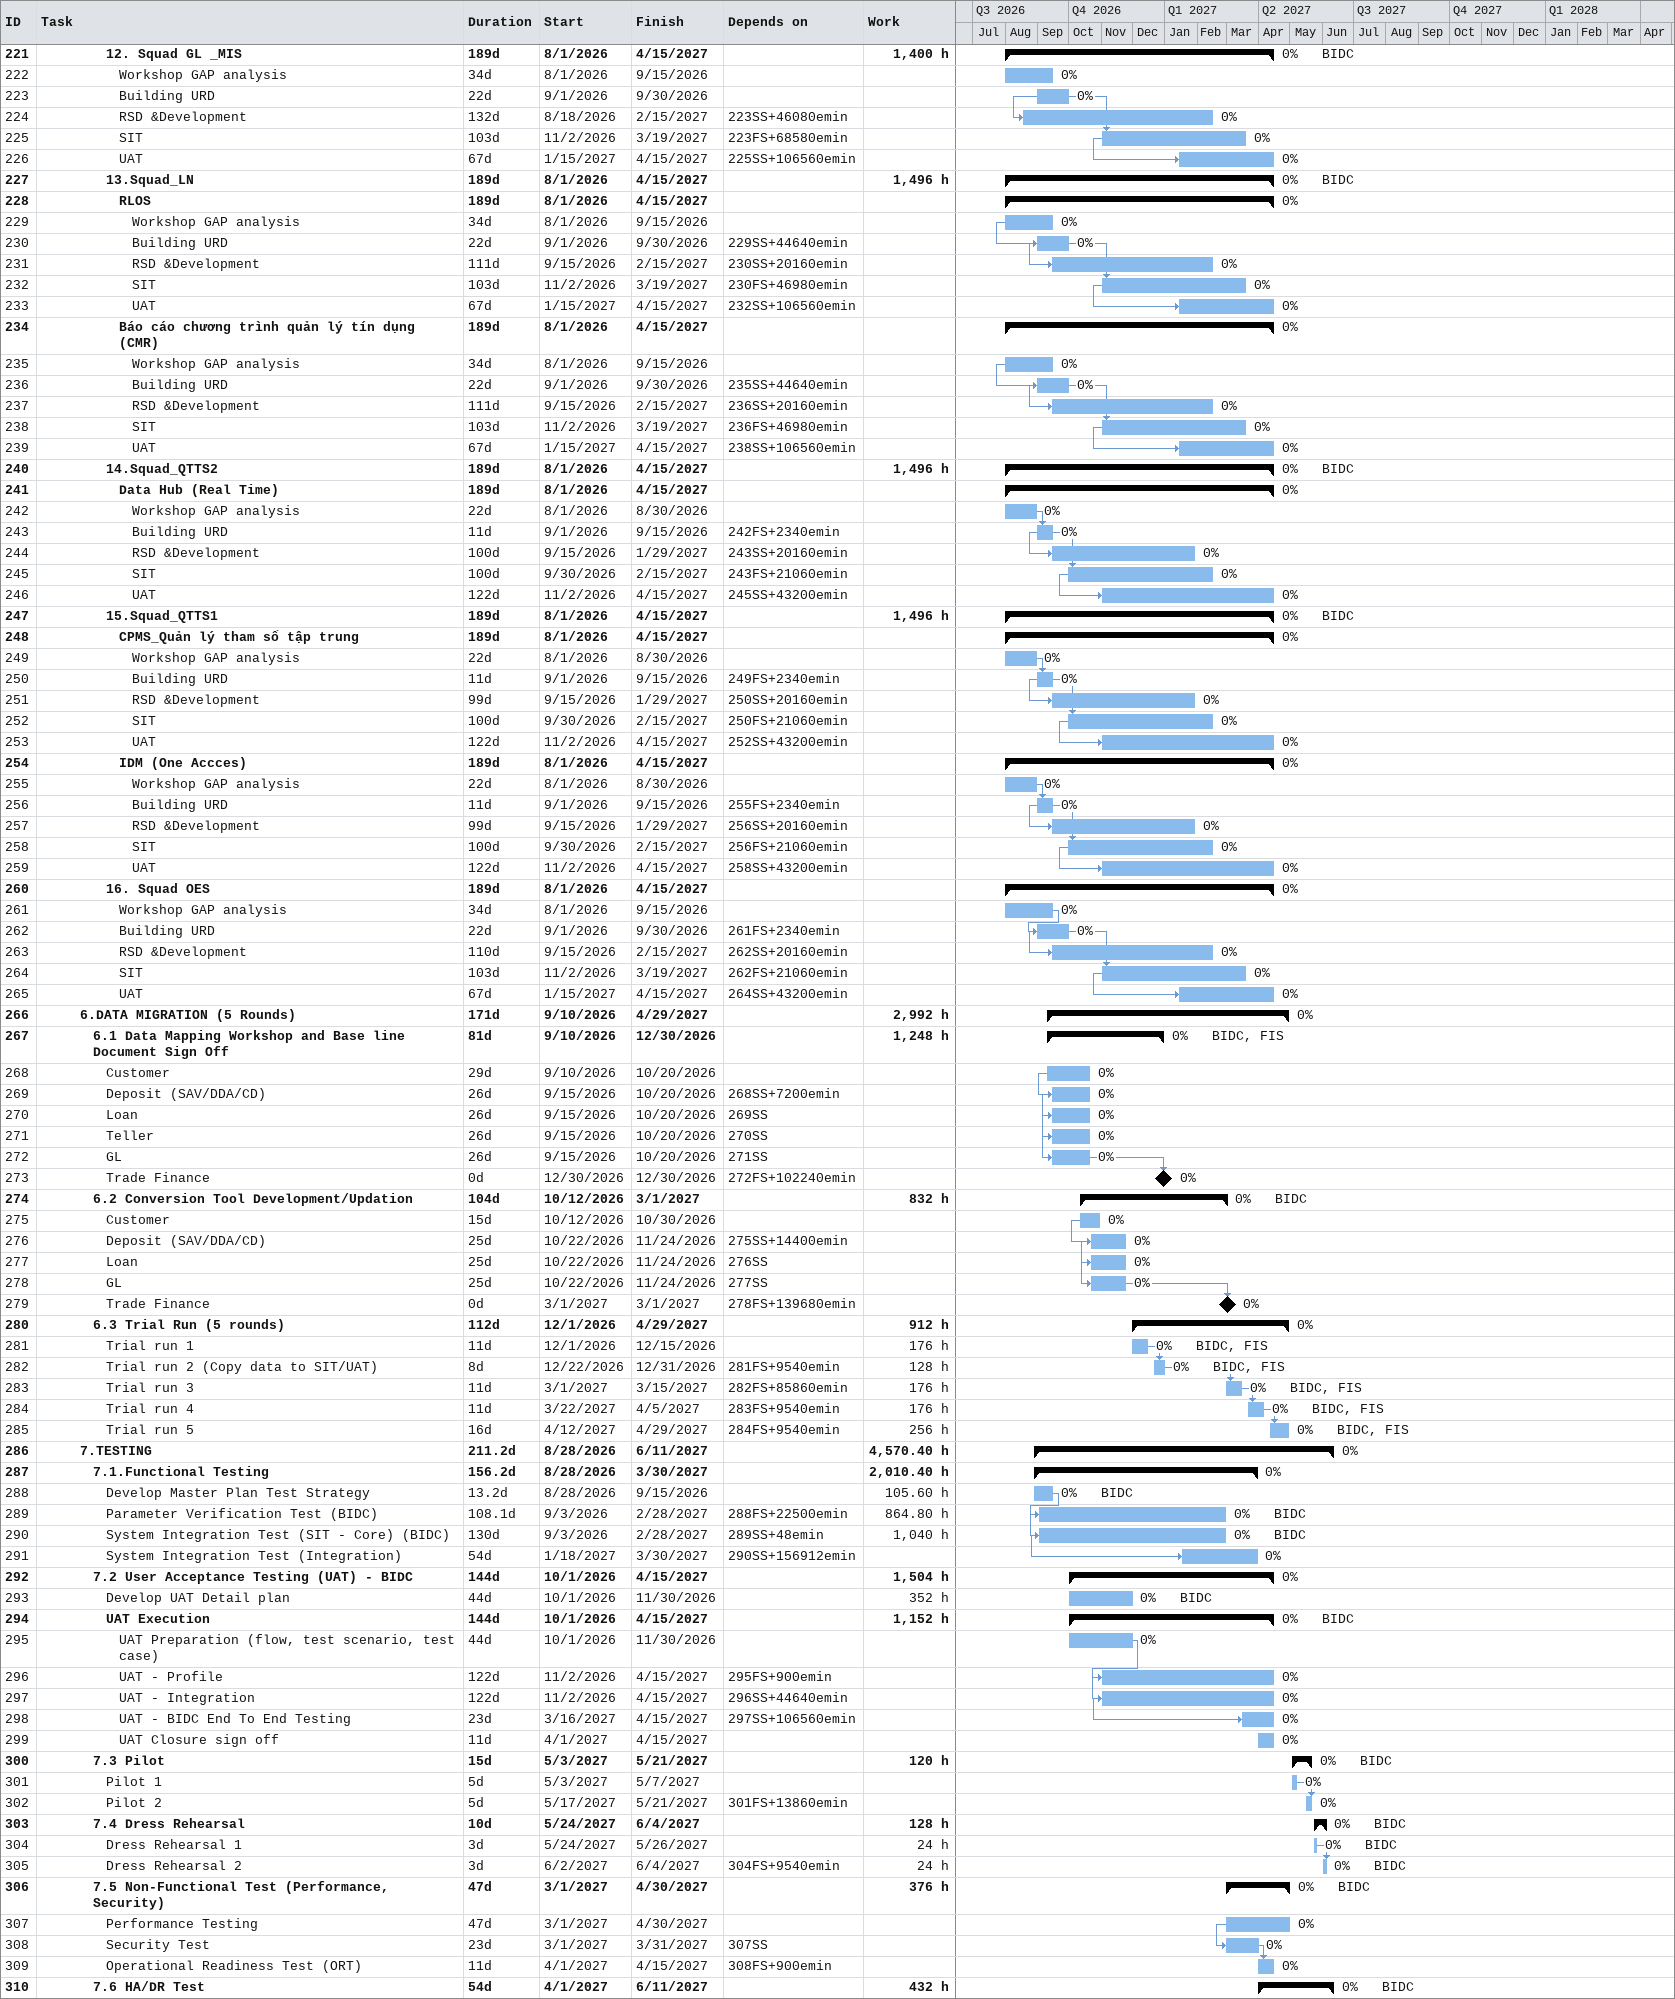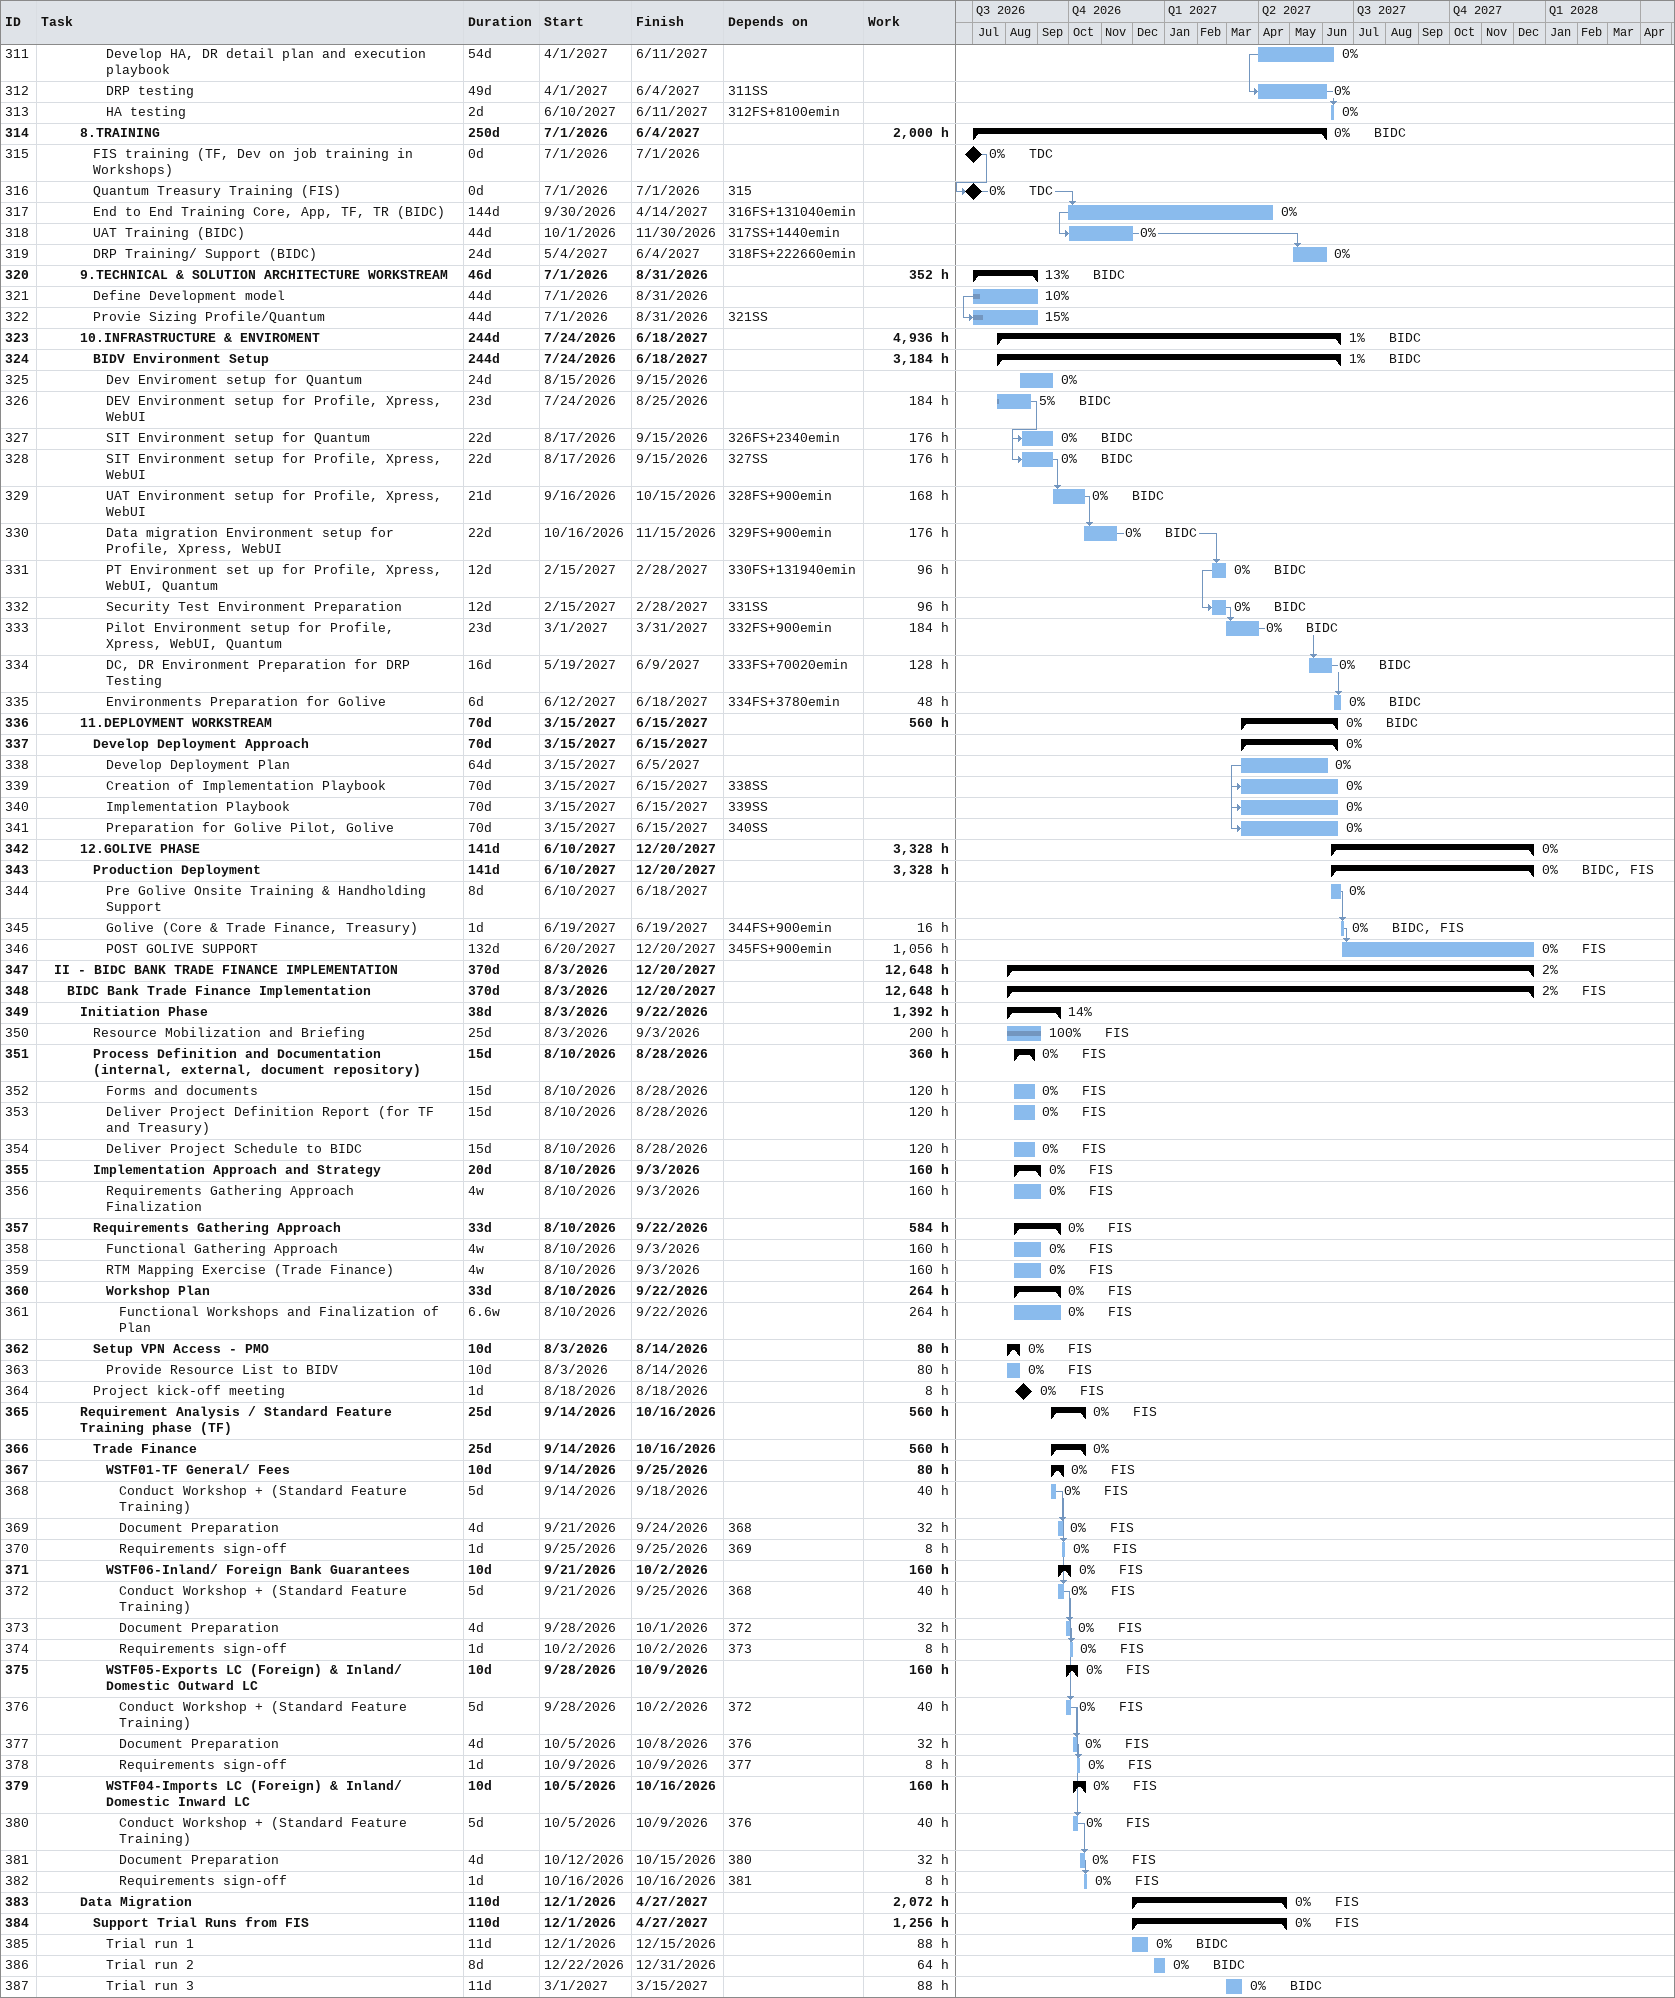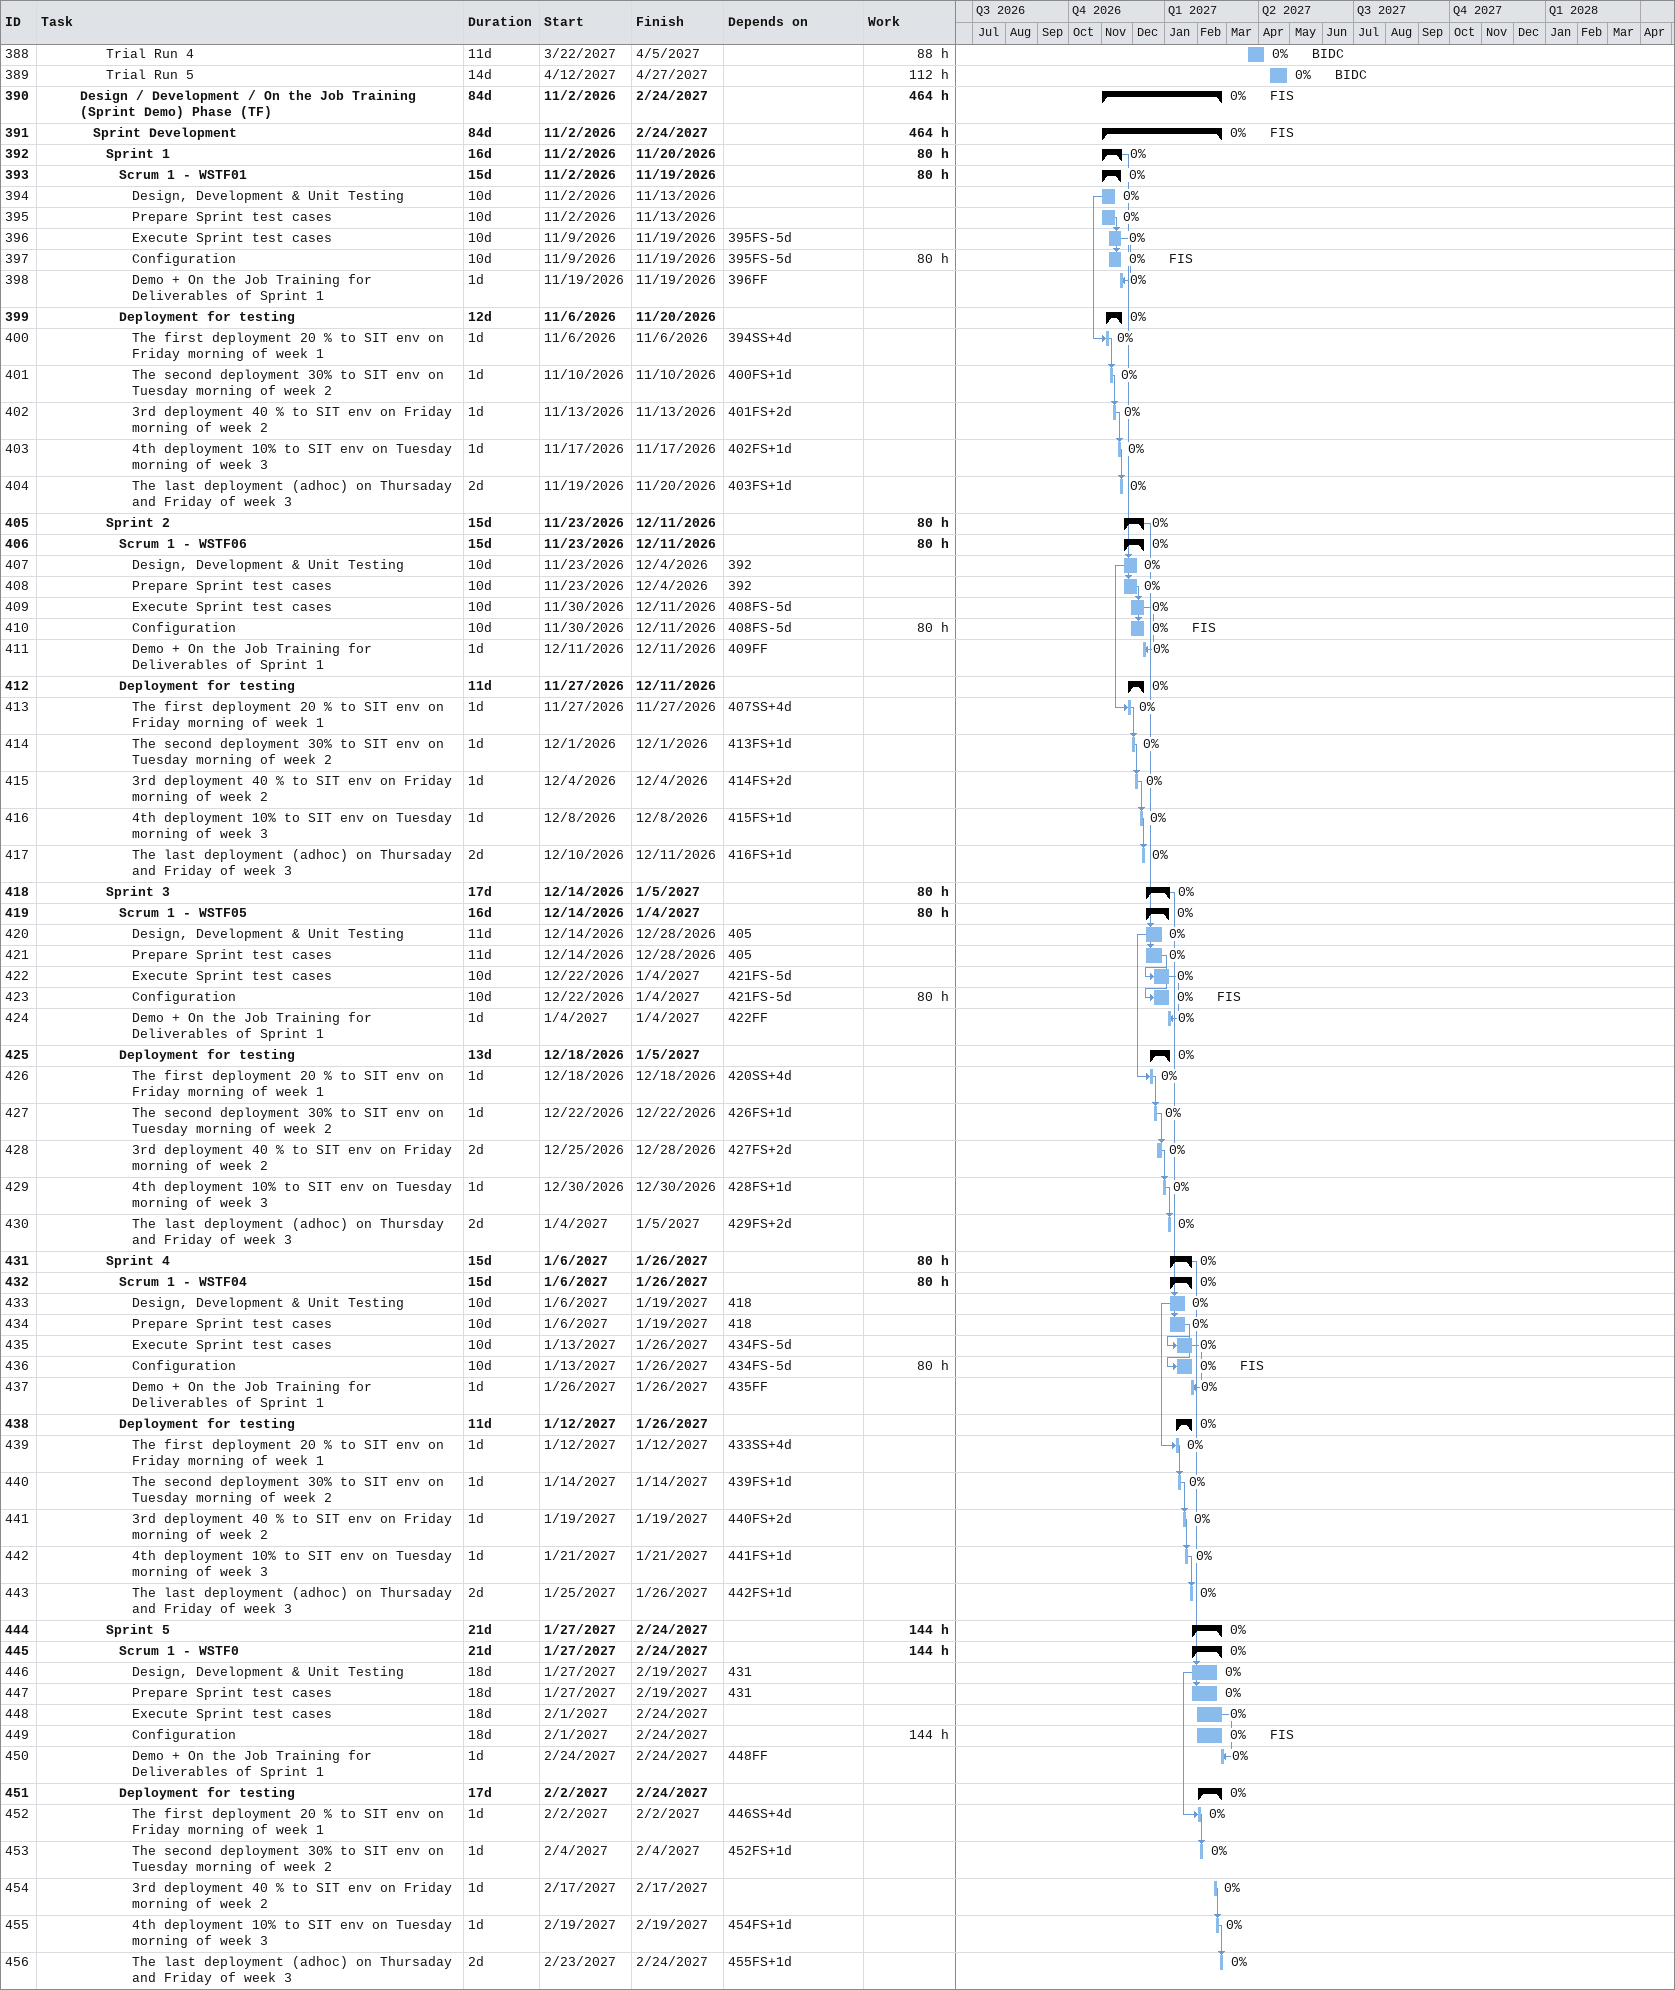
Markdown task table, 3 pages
| ID | Level | Task | Duration | Start | Finish | Predecessors | Resources | % complete | Work (h) |
|---|---|---|---|---|---|---|---|---|---|
| 221 | 6 | **12. Squad GL _MIS** | 189d | 2026-08-01 | 2027-04-15 |  | BIDC | 0 | 1400 |
| 222 | 7 | Workshop GAP analysis | 34d | 2026-08-01 | 2026-09-15 |  |  | 0 |  |
| 223 | 7 | Building URD | 22d | 2026-09-01 | 2026-09-30 |  |  | 0 |  |
| 224 | 7 | RSD &Development | 132d | 2026-08-18 | 2027-02-15 | 223SS+46080emin |  | 0 |  |
| 225 | 7 | SIT | 103d | 2026-11-02 | 2027-03-19 | 223FS+68580emin |  | 0 |  |
| 226 | 7 | UAT | 67d | 2027-01-15 | 2027-04-15 | 225SS+106560emin |  | 0 |  |
| 227 | 6 | **13.Squad_LN** | 189d | 2026-08-01 | 2027-04-15 |  | BIDC | 0 | 1496 |
| 228 | 7 | **RLOS** | 189d | 2026-08-01 | 2027-04-15 |  |  | 0 |  |
| 229 | 8 | Workshop GAP analysis | 34d | 2026-08-01 | 2026-09-15 |  |  | 0 |  |
| 230 | 8 | Building URD | 22d | 2026-09-01 | 2026-09-30 | 229SS+44640emin |  | 0 |  |
| 231 | 8 | RSD &Development | 111d | 2026-09-15 | 2027-02-15 | 230SS+20160emin |  | 0 |  |
| 232 | 8 | SIT | 103d | 2026-11-02 | 2027-03-19 | 230FS+46980emin |  | 0 |  |
| 233 | 8 | UAT | 67d | 2027-01-15 | 2027-04-15 | 232SS+106560emin |  | 0 |  |
| 234 | 7 | **Báo cáo chương trình quản lý tín dụng (CMR)** | 189d | 2026-08-01 | 2027-04-15 |  |  | 0 |  |
| 235 | 8 | Workshop GAP analysis | 34d | 2026-08-01 | 2026-09-15 |  |  | 0 |  |
| 236 | 8 | Building URD | 22d | 2026-09-01 | 2026-09-30 | 235SS+44640emin |  | 0 |  |
| 237 | 8 | RSD &Development | 111d | 2026-09-15 | 2027-02-15 | 236SS+20160emin |  | 0 |  |
| 238 | 8 | SIT | 103d | 2026-11-02 | 2027-03-19 | 236FS+46980emin |  | 0 |  |
| 239 | 8 | UAT | 67d | 2027-01-15 | 2027-04-15 | 238SS+106560emin |  | 0 |  |
| 240 | 6 | **14.Squad_QTTS2** | 189d | 2026-08-01 | 2027-04-15 |  | BIDC | 0 | 1496 |
| 241 | 7 | **Data Hub (Real Time)** | 189d | 2026-08-01 | 2027-04-15 |  |  | 0 |  |
| 242 | 8 | Workshop GAP analysis | 22d | 2026-08-01 | 2026-08-30 |  |  | 0 |  |
| 243 | 8 | Building URD | 11d | 2026-09-01 | 2026-09-15 | 242FS+2340emin |  | 0 |  |
| 244 | 8 | RSD &Development | 100d | 2026-09-15 | 2027-01-29 | 243SS+20160emin |  | 0 |  |
| 245 | 8 | SIT | 100d | 2026-09-30 | 2027-02-15 | 243FS+21060emin |  | 0 |  |
| 246 | 8 | UAT | 122d | 2026-11-02 | 2027-04-15 | 245SS+43200emin |  | 0 |  |
| 247 | 6 | **15.Squad_QTTS1** | 189d | 2026-08-01 | 2027-04-15 |  | BIDC | 0 | 1496 |
| 248 | 7 | **CPMS_Quản lý tham số tập trung** | 189d | 2026-08-01 | 2027-04-15 |  |  | 0 |  |
| 249 | 8 | Workshop GAP analysis | 22d | 2026-08-01 | 2026-08-30 |  |  | 0 |  |
| 250 | 8 | Building URD | 11d | 2026-09-01 | 2026-09-15 | 249FS+2340emin |  | 0 |  |
| 251 | 8 | RSD &Development | 99d | 2026-09-15 | 2027-01-29 | 250SS+20160emin |  | 0 |  |
| 252 | 8 | SIT | 100d | 2026-09-30 | 2027-02-15 | 250FS+21060emin |  | 0 |  |
| 253 | 8 | UAT | 122d | 2026-11-02 | 2027-04-15 | 252SS+43200emin |  | 0 |  |
| 254 | 7 | **IDM (One Accces)** | 189d | 2026-08-01 | 2027-04-15 |  |  | 0 |  |
| 255 | 8 | Workshop GAP analysis | 22d | 2026-08-01 | 2026-08-30 |  |  | 0 |  |
| 256 | 8 | Building URD | 11d | 2026-09-01 | 2026-09-15 | 255FS+2340emin |  | 0 |  |
| 257 | 8 | RSD &Development | 99d | 2026-09-15 | 2027-01-29 | 256SS+20160emin |  | 0 |  |
| 258 | 8 | SIT | 100d | 2026-09-30 | 2027-02-15 | 256FS+21060emin |  | 0 |  |
| 259 | 8 | UAT | 122d | 2026-11-02 | 2027-04-15 | 258SS+43200emin |  | 0 |  |
| 260 | 6 | **16. Squad OES** | 189d | 2026-08-01 | 2027-04-15 |  |  | 0 |  |
| 261 | 7 | Workshop GAP analysis | 34d | 2026-08-01 | 2026-09-15 |  |  | 0 |  |
| 262 | 7 | Building URD | 22d | 2026-09-01 | 2026-09-30 | 261FS+2340emin |  | 0 |  |
| 263 | 7 | RSD &Development | 110d | 2026-09-15 | 2027-02-15 | 262SS+20160emin |  | 0 |  |
| 264 | 7 | SIT | 103d | 2026-11-02 | 2027-03-19 | 262FS+21060emin |  | 0 |  |
| 265 | 7 | UAT | 67d | 2027-01-15 | 2027-04-15 | 264SS+43200emin |  | 0 |  |
| 266 | 4 | **6.DATA MIGRATION (5 Rounds)** | 171d | 2026-09-10 | 2027-04-29 |  |  | 0 | 2992 |
| 267 | 5 | **6.1 Data Mapping Workshop and Base line Document Sign Off** | 81d | 2026-09-10 | 2026-12-30 |  | BIDC, FIS | 0 | 1248 |
| 268 | 6 | Customer | 29d | 2026-09-10 | 2026-10-20 |  |  | 0 |  |
| 269 | 6 | Deposit (SAV/DDA/CD) | 26d | 2026-09-15 | 2026-10-20 | 268SS+7200emin |  | 0 |  |
| 270 | 6 | Loan | 26d | 2026-09-15 | 2026-10-20 | 269SS |  | 0 |  |
| 271 | 6 | Teller | 26d | 2026-09-15 | 2026-10-20 | 270SS |  | 0 |  |
| 272 | 6 | GL | 26d | 2026-09-15 | 2026-10-20 | 271SS |  | 0 |  |
| 273 | 6 | Trade Finance | 0d | 2026-12-30 | 2026-12-30 | 272FS+102240emin |  | 0 |  |
| 274 | 5 | **6.2 Conversion Tool Development/Updation** | 104d | 2026-10-12 | 2027-03-01 |  | BIDC | 0 | 832 |
| 275 | 6 | Customer | 15d | 2026-10-12 | 2026-10-30 |  |  | 0 |  |
| 276 | 6 | Deposit (SAV/DDA/CD) | 25d | 2026-10-22 | 2026-11-24 | 275SS+14400emin |  | 0 |  |
| 277 | 6 | Loan | 25d | 2026-10-22 | 2026-11-24 | 276SS |  | 0 |  |
| 278 | 6 | GL | 25d | 2026-10-22 | 2026-11-24 | 277SS |  | 0 |  |
| 279 | 6 | Trade Finance | 0d | 2027-03-01 | 2027-03-01 | 278FS+139680emin |  | 0 |  |
| 280 | 5 | **6.3 Trial Run (5 rounds)** | 112d | 2026-12-01 | 2027-04-29 |  |  | 0 | 912 |
| 281 | 6 | Trial run 1 | 11d | 2026-12-01 | 2026-12-15 |  | BIDC, FIS | 0 | 176 |
| 282 | 6 | Trial run 2 (Copy data to SIT/UAT) | 8d | 2026-12-22 | 2026-12-31 | 281FS+9540emin | BIDC, FIS | 0 | 128 |
| 283 | 6 | Trial run 3 | 11d | 2027-03-01 | 2027-03-15 | 282FS+85860emin | BIDC, FIS | 0 | 176 |
| 284 | 6 | Trial run 4 | 11d | 2027-03-22 | 2027-04-05 | 283FS+9540emin | BIDC, FIS | 0 | 176 |
| 285 | 6 | Trial run 5 | 16d | 2027-04-12 | 2027-04-29 | 284FS+9540emin | BIDC, FIS | 0 | 256 |
| 286 | 4 | **7.TESTING** | 211.2d | 2026-08-28 | 2027-06-11 |  |  | 0 | 4570.40 |
| 287 | 5 | **7.1.Functional Testing** | 156.2d | 2026-08-28 | 2027-03-30 |  |  | 0 | 2010.40 |
| 288 | 6 | Develop Master Plan Test Strategy | 13.2d | 2026-08-28 | 2026-09-15 |  | BIDC | 0 | 105.60 |
| 289 | 6 | Parameter Verification Test (BIDC) | 108.1d | 2026-09-03 | 2027-02-28 | 288FS+22500emin | BIDC | 0 | 864.80 |
| 290 | 6 | System Integration Test (SIT - Core) (BIDC) | 130d | 2026-09-03 | 2027-02-28 | 289SS+48emin | BIDC | 0 | 1040 |
| 291 | 6 | System Integration Test (Integration) | 54d | 2027-01-18 | 2027-03-30 | 290SS+156912emin |  | 0 |  |
| 292 | 5 | **7.2 User Acceptance Testing (UAT) - BIDC** | 144d | 2026-10-01 | 2027-04-15 |  |  | 0 | 1504 |
| 293 | 6 | Develop UAT Detail plan | 44d | 2026-10-01 | 2026-11-30 |  | BIDC | 0 | 352 |
| 294 | 6 | **UAT Execution** | 144d | 2026-10-01 | 2027-04-15 |  | BIDC | 0 | 1152 |
| 295 | 7 | UAT Preparation (flow, test scenario, test case) | 44d | 2026-10-01 | 2026-11-30 |  |  | 0 |  |
| 296 | 7 | UAT - Profile | 122d | 2026-11-02 | 2027-04-15 | 295FS+900emin |  | 0 |  |
| 297 | 7 | UAT - Integration | 122d | 2026-11-02 | 2027-04-15 | 296SS+44640emin |  | 0 |  |
| 298 | 7 | UAT - BIDC End To End Testing | 23d | 2027-03-16 | 2027-04-15 | 297SS+106560emin |  | 0 |  |
| 299 | 7 | UAT Closure sign off | 11d | 2027-04-01 | 2027-04-15 |  |  | 0 |  |
| 300 | 5 | **7.3 Pilot** | 15d | 2027-05-03 | 2027-05-21 |  | BIDC | 0 | 120 |
| 301 | 6 | Pilot 1 | 5d | 2027-05-03 | 2027-05-07 |  |  | 0 |  |
| 302 | 6 | Pilot 2 | 5d | 2027-05-17 | 2027-05-21 | 301FS+13860emin |  | 0 |  |
| 303 | 5 | **7.4 Dress Rehearsal** | 10d | 2027-05-24 | 2027-06-04 |  | BIDC | 0 | 128 |
| 304 | 6 | Dress Rehearsal 1 | 3d | 2027-05-24 | 2027-05-26 |  | BIDC | 0 | 24 |
| 305 | 6 | Dress Rehearsal 2 | 3d | 2027-06-02 | 2027-06-04 | 304FS+9540emin | BIDC | 0 | 24 |
| 306 | 5 | **7.5 Non-Functional Test (Performance, Security)** | 47d | 2027-03-01 | 2027-04-30 |  | BIDC | 0 | 376 |
| 307 | 6 | Performance Testing | 47d | 2027-03-01 | 2027-04-30 |  |  | 0 |  |
| 308 | 6 | Security Test | 23d | 2027-03-01 | 2027-03-31 | 307SS |  | 0 |  |
| 309 | 6 | Operational Readiness Test (ORT) | 11d | 2027-04-01 | 2027-04-15 | 308FS+900emin |  | 0 |  |
| 310 | 5 | **7.6 HA/DR Test** | 54d | 2027-04-01 | 2027-06-11 |  | BIDC | 0 | 432 |
| 311 | 6 | Develop HA, DR detail plan and execution playbook | 54d | 2027-04-01 | 2027-06-11 |  |  | 0 |  |
| 312 | 6 | DRP testing | 49d | 2027-04-01 | 2027-06-04 | 311SS |  | 0 |  |
| 313 | 6 | HA testing | 2d | 2027-06-10 | 2027-06-11 | 312FS+8100emin |  | 0 |  |
| 314 | 4 | **8.TRAINING** | 250d | 2026-07-01 | 2027-06-04 |  | BIDC | 0 | 2000 |
| 315 | 5 | FIS training (TF, Dev on job training in Workshops) | 0d | 2026-07-01 | 2026-07-01 |  | TDC | 0 |  |
| 316 | 5 | Quantum Treasury Training (FIS) | 0d | 2026-07-01 | 2026-07-01 | 315 | TDC | 0 |  |
| 317 | 5 | End to End Training Core, App, TF, TR (BIDC) | 144d | 2026-09-30 | 2027-04-14 | 316FS+131040emin |  | 0 |  |
| 318 | 5 | UAT Training (BIDC) | 44d | 2026-10-01 | 2026-11-30 | 317SS+1440emin |  | 0 |  |
| 319 | 5 | DRP Training/ Support (BIDC) | 24d | 2027-05-04 | 2027-06-04 | 318FS+222660emin |  | 0 |  |
| 320 | 4 | **9.TECHNICAL & SOLUTION ARCHITECTURE WORKSTREAM** | 46d | 2026-07-01 | 2026-08-31 |  | BIDC | 13 | 352 |
| 321 | 5 | Define Development model | 44d | 2026-07-01 | 2026-08-31 |  |  | 10 |  |
| 322 | 5 | Provie Sizing Profile/Quantum | 44d | 2026-07-01 | 2026-08-31 | 321SS |  | 15 |  |
| 323 | 4 | **10.INFRASTRUCTURE & ENVIROMENT** | 244d | 2026-07-24 | 2027-06-18 |  | BIDC | 1 | 4936 |
| 324 | 5 | **BIDV Environment Setup** | 244d | 2026-07-24 | 2027-06-18 |  | BIDC | 1 | 3184 |
| 325 | 6 | Dev Enviroment setup for Quantum | 24d | 2026-08-15 | 2026-09-15 |  |  | 0 |  |
| 326 | 6 | DEV Environment setup for Profile, Xpress, WebUI | 23d | 2026-07-24 | 2026-08-25 |  | BIDC | 5 | 184 |
| 327 | 6 | SIT Environment setup for Quantum | 22d | 2026-08-17 | 2026-09-15 | 326FS+2340emin | BIDC | 0 | 176 |
| 328 | 6 | SIT Environment setup for Profile, Xpress, WebUI | 22d | 2026-08-17 | 2026-09-15 | 327SS | BIDC | 0 | 176 |
| 329 | 6 | UAT Environment setup for Profile, Xpress, WebUI | 21d | 2026-09-16 | 2026-10-15 | 328FS+900emin | BIDC | 0 | 168 |
| 330 | 6 | Data migration Environment setup for Profile, Xpress, WebUI | 22d | 2026-10-16 | 2026-11-15 | 329FS+900emin | BIDC | 0 | 176 |
| 331 | 6 | PT Environment set up for Profile, Xpress, WebUI, Quantum | 12d | 2027-02-15 | 2027-02-28 | 330FS+131940emin | BIDC | 0 | 96 |
| 332 | 6 | Security Test Environment Preparation | 12d | 2027-02-15 | 2027-02-28 | 331SS | BIDC | 0 | 96 |
| 333 | 6 | Pilot Environment setup for Profile, Xpress, WebUI, Quantum | 23d | 2027-03-01 | 2027-03-31 | 332FS+900emin | BIDC | 0 | 184 |
| 334 | 6 | DC, DR Environment Preparation for DRP Testing | 16d | 2027-05-19 | 2027-06-09 | 333FS+70020emin | BIDC | 0 | 128 |
| 335 | 6 | Environments Preparation for Golive | 6d | 2027-06-12 | 2027-06-18 | 334FS+3780emin | BIDC | 0 | 48 |
| 336 | 4 | **11.DEPLOYMENT WORKSTREAM** | 70d | 2027-03-15 | 2027-06-15 |  | BIDC | 0 | 560 |
| 337 | 5 | **Develop Deployment Approach** | 70d | 2027-03-15 | 2027-06-15 |  |  | 0 |  |
| 338 | 6 | Develop Deployment Plan | 64d | 2027-03-15 | 2027-06-05 |  |  | 0 |  |
| 339 | 6 | Creation of Implementation Playbook | 70d | 2027-03-15 | 2027-06-15 | 338SS |  | 0 |  |
| 340 | 6 | Implementation Playbook | 70d | 2027-03-15 | 2027-06-15 | 339SS |  | 0 |  |
| 341 | 6 | Preparation for Golive Pilot, Golive | 70d | 2027-03-15 | 2027-06-15 | 340SS |  | 0 |  |
| 342 | 4 | **12.GOLIVE PHASE** | 141d | 2027-06-10 | 2027-12-20 |  |  | 0 | 3328 |
| 343 | 5 | **Production Deployment** | 141d | 2027-06-10 | 2027-12-20 |  | BIDC, FIS | 0 | 3328 |
| 344 | 6 | Pre Golive Onsite Training & Handholding Support | 8d | 2027-06-10 | 2027-06-18 |  |  | 0 |  |
| 345 | 6 | Golive (Core & Trade Finance, Treasury) | 1d | 2027-06-19 | 2027-06-19 | 344FS+900emin | BIDC, FIS | 0 | 16 |
| 346 | 6 | POST GOLIVE SUPPORT | 132d | 2027-06-20 | 2027-12-20 | 345FS+900emin | FIS | 0 | 1056 |
| 347 | 2 | **II - BIDC BANK TRADE FINANCE IMPLEMENTATION** | 370d | 2026-08-03 | 2027-12-20 |  |  | 2 | 12648 |
| 348 | 3 | **BIDC Bank Trade Finance Implementation** | 370d | 2026-08-03 | 2027-12-20 |  | FIS | 2 | 12648 |
| 349 | 4 | **Initiation Phase** | 38d | 2026-08-03 | 2026-09-22 |  |  | 14 | 1392 |
| 350 | 5 | Resource Mobilization and Briefing | 25d | 2026-08-03 | 2026-09-03 |  | FIS | 100 | 200 |
| 351 | 5 | **Process Definition and Documentation (internal, external, document repository)** | 15d | 2026-08-10 | 2026-08-28 |  | FIS | 0 | 360 |
| 352 | 6 | Forms and documents | 15d | 2026-08-10 | 2026-08-28 |  | FIS | 0 | 120 |
| 353 | 6 | Deliver Project Definition Report (for TF and Treasury) | 15d | 2026-08-10 | 2026-08-28 |  | FIS | 0 | 120 |
| 354 | 6 | Deliver Project Schedule to BIDC | 15d | 2026-08-10 | 2026-08-28 |  | FIS | 0 | 120 |
| 355 | 5 | **Implementation Approach and Strategy** | 20d | 2026-08-10 | 2026-09-03 |  | FIS | 0 | 160 |
| 356 | 6 | Requirements Gathering Approach Finalization | 4w | 2026-08-10 | 2026-09-03 |  | FIS | 0 | 160 |
| 357 | 5 | **Requirements Gathering Approach** | 33d | 2026-08-10 | 2026-09-22 |  | FIS | 0 | 584 |
| 358 | 6 | Functional Gathering Approach | 4w | 2026-08-10 | 2026-09-03 |  | FIS | 0 | 160 |
| 359 | 6 | RTM Mapping Exercise (Trade Finance) | 4w | 2026-08-10 | 2026-09-03 |  | FIS | 0 | 160 |
| 360 | 6 | **Workshop Plan** | 33d | 2026-08-10 | 2026-09-22 |  | FIS | 0 | 264 |
| 361 | 7 | Functional Workshops and Finalization of Plan | 6.6w | 2026-08-10 | 2026-09-22 |  | FIS | 0 | 264 |
| 362 | 5 | **Setup VPN Access - PMO** | 10d | 2026-08-03 | 2026-08-14 |  | FIS | 0 | 80 |
| 363 | 6 | Provide Resource List to BIDV | 10d | 2026-08-03 | 2026-08-14 |  | FIS | 0 | 80 |
| 364 | 5 | Project kick-off meeting | 1d | 2026-08-18 | 2026-08-18 |  | FIS | 0 | 8 |
| 365 | 4 | **Requirement Analysis / Standard Feature Training phase (TF)** | 25d | 2026-09-14 | 2026-10-16 |  | FIS | 0 | 560 |
| 366 | 5 | **Trade Finance** | 25d | 2026-09-14 | 2026-10-16 |  |  | 0 | 560 |
| 367 | 6 | **WSTF01-TF General/ Fees** | 10d | 2026-09-14 | 2026-09-25 |  | FIS | 0 | 80 |
| 368 | 7 | Conduct Workshop + (Standard Feature Training) | 5d | 2026-09-14 | 2026-09-18 |  | FIS | 0 | 40 |
| 369 | 7 | Document Preparation | 4d | 2026-09-21 | 2026-09-24 | 368 | FIS | 0 | 32 |
| 370 | 7 | Requirements sign-off | 1d | 2026-09-25 | 2026-09-25 | 369 | FIS | 0 | 8 |
| 371 | 6 | **WSTF06-Inland/ Foreign Bank Guarantees** | 10d | 2026-09-21 | 2026-10-02 |  | FIS | 0 | 160 |
| 372 | 7 | Conduct Workshop + (Standard Feature Training) | 5d | 2026-09-21 | 2026-09-25 | 368 | FIS | 0 | 40 |
| 373 | 7 | Document Preparation | 4d | 2026-09-28 | 2026-10-01 | 372 | FIS | 0 | 32 |
| 374 | 7 | Requirements sign-off | 1d | 2026-10-02 | 2026-10-02 | 373 | FIS | 0 | 8 |
| 375 | 6 | **WSTF05-Exports LC (Foreign) & Inland/ Domestic Outward LC** | 10d | 2026-09-28 | 2026-10-09 |  | FIS | 0 | 160 |
| 376 | 7 | Conduct Workshop + (Standard Feature Training) | 5d | 2026-09-28 | 2026-10-02 | 372 | FIS | 0 | 40 |
| 377 | 7 | Document Preparation | 4d | 2026-10-05 | 2026-10-08 | 376 | FIS | 0 | 32 |
| 378 | 7 | Requirements sign-off | 1d | 2026-10-09 | 2026-10-09 | 377 | FIS | 0 | 8 |
| 379 | 6 | **WSTF04-Imports LC (Foreign) & Inland/ Domestic Inward LC** | 10d | 2026-10-05 | 2026-10-16 |  | FIS | 0 | 160 |
| 380 | 7 | Conduct Workshop + (Standard Feature Training) | 5d | 2026-10-05 | 2026-10-09 | 376 | FIS | 0 | 40 |
| 381 | 7 | Document Preparation | 4d | 2026-10-12 | 2026-10-15 | 380 | FIS | 0 | 32 |
| 382 | 7 | Requirements sign-off | 1d | 2026-10-16 | 2026-10-16 | 381 | FIS | 0 | 8 |
| 383 | 4 | **Data Migration** | 110d | 2026-12-01 | 2027-04-27 |  | FIS | 0 | 2072 |
| 384 | 5 | **Support Trial Runs from FIS** | 110d | 2026-12-01 | 2027-04-27 |  | FIS | 0 | 1256 |
| 385 | 6 | Trial run 1 | 11d | 2026-12-01 | 2026-12-15 |  | BIDC | 0 | 88 |
| 386 | 6 | Trial run 2 | 8d | 2026-12-22 | 2026-12-31 |  | BIDC | 0 | 64 |
| 387 | 6 | Trial run 3 | 11d | 2027-03-01 | 2027-03-15 |  | BIDC | 0 | 88 |
| 388 | 6 | Trial Run 4 | 11d | 2027-03-22 | 2027-04-05 |  | BIDC | 0 | 88 |
| 389 | 6 | Trial Run 5 | 14d | 2027-04-12 | 2027-04-27 |  | BIDC | 0 | 112 |
| 390 | 4 | **Design / Development / On the Job Training (Sprint Demo) Phase (TF)** | 84d | 2026-11-02 | 2027-02-24 |  | FIS | 0 | 464 |
| 391 | 5 | **Sprint Development** | 84d | 2026-11-02 | 2027-02-24 |  | FIS | 0 | 464 |
| 392 | 6 | **Sprint 1** | 16d | 2026-11-02 | 2026-11-20 |  |  | 0 | 80 |
| 393 | 7 | **Scrum 1 - WSTF01** | 15d | 2026-11-02 | 2026-11-19 |  |  | 0 | 80 |
| 394 | 8 | Design, Development & Unit Testing | 10d | 2026-11-02 | 2026-11-13 |  |  | 0 |  |
| 395 | 8 | Prepare Sprint test cases | 10d | 2026-11-02 | 2026-11-13 |  |  | 0 |  |
| 396 | 8 | Execute Sprint test cases | 10d | 2026-11-09 | 2026-11-19 | 395FS-5d |  | 0 |  |
| 397 | 8 | Configuration | 10d | 2026-11-09 | 2026-11-19 | 395FS-5d | FIS | 0 | 80 |
| 398 | 8 | Demo + On the Job Training for Deliverables of Sprint 1 | 1d | 2026-11-19 | 2026-11-19 | 396FF |  | 0 |  |
| 399 | 7 | **Deployment for testing** | 12d | 2026-11-06 | 2026-11-20 |  |  | 0 |  |
| 400 | 8 | The first deployment 20 % to SIT env on Friday morning of week 1 | 1d | 2026-11-06 | 2026-11-06 | 394SS+4d |  | 0 |  |
| 401 | 8 | The second deployment 30% to SIT env on Tuesday morning of week 2 | 1d | 2026-11-10 | 2026-11-10 | 400FS+1d |  | 0 |  |
| 402 | 8 | 3rd deployment 40 % to SIT env on Friday morning of week 2 | 1d | 2026-11-13 | 2026-11-13 | 401FS+2d |  | 0 |  |
| 403 | 8 | 4th deployment 10% to SIT env on Tuesday morning of week 3 | 1d | 2026-11-17 | 2026-11-17 | 402FS+1d |  | 0 |  |
| 404 | 8 | The last deployment (adhoc) on Thursaday and Friday of week 3 | 2d | 2026-11-19 | 2026-11-20 | 403FS+1d |  | 0 |  |
| 405 | 6 | **Sprint 2** | 15d | 2026-11-23 | 2026-12-11 |  |  | 0 | 80 |
| 406 | 7 | **Scrum 1 - WSTF06** | 15d | 2026-11-23 | 2026-12-11 |  |  | 0 | 80 |
| 407 | 8 | Design, Development & Unit Testing | 10d | 2026-11-23 | 2026-12-04 | 392 |  | 0 |  |
| 408 | 8 | Prepare Sprint test cases | 10d | 2026-11-23 | 2026-12-04 | 392 |  | 0 |  |
| 409 | 8 | Execute Sprint test cases | 10d | 2026-11-30 | 2026-12-11 | 408FS-5d |  | 0 |  |
| 410 | 8 | Configuration | 10d | 2026-11-30 | 2026-12-11 | 408FS-5d | FIS | 0 | 80 |
| 411 | 8 | Demo + On the Job Training for Deliverables of Sprint 1 | 1d | 2026-12-11 | 2026-12-11 | 409FF |  | 0 |  |
| 412 | 7 | **Deployment for testing** | 11d | 2026-11-27 | 2026-12-11 |  |  | 0 |  |
| 413 | 8 | The first deployment 20 % to SIT env on Friday morning of week 1 | 1d | 2026-11-27 | 2026-11-27 | 407SS+4d |  | 0 |  |
| 414 | 8 | The second deployment 30% to SIT env on Tuesday morning of week 2 | 1d | 2026-12-01 | 2026-12-01 | 413FS+1d |  | 0 |  |
| 415 | 8 | 3rd deployment 40 % to SIT env on Friday morning of week 2 | 1d | 2026-12-04 | 2026-12-04 | 414FS+2d |  | 0 |  |
| 416 | 8 | 4th deployment 10% to SIT env on Tuesday morning of week 3 | 1d | 2026-12-08 | 2026-12-08 | 415FS+1d |  | 0 |  |
| 417 | 8 | The last deployment (adhoc) on Thursaday and Friday of week 3 | 2d | 2026-12-10 | 2026-12-11 | 416FS+1d |  | 0 |  |
| 418 | 6 | **Sprint 3** | 17d | 2026-12-14 | 2027-01-05 |  |  | 0 | 80 |
| 419 | 7 | **Scrum 1 - WSTF05** | 16d | 2026-12-14 | 2027-01-04 |  |  | 0 | 80 |
| 420 | 8 | Design, Development & Unit Testing | 11d | 2026-12-14 | 2026-12-28 | 405 |  | 0 |  |
| 421 | 8 | Prepare Sprint test cases | 11d | 2026-12-14 | 2026-12-28 | 405 |  | 0 |  |
| 422 | 8 | Execute Sprint test cases | 10d | 2026-12-22 | 2027-01-04 | 421FS-5d |  | 0 |  |
| 423 | 8 | Configuration | 10d | 2026-12-22 | 2027-01-04 | 421FS-5d | FIS | 0 | 80 |
| 424 | 8 | Demo + On the Job Training for Deliverables of Sprint 1 | 1d | 2027-01-04 | 2027-01-04 | 422FF |  | 0 |  |
| 425 | 7 | **Deployment for testing** | 13d | 2026-12-18 | 2027-01-05 |  |  | 0 |  |
| 426 | 8 | The first deployment 20 % to SIT env on Friday morning of week 1 | 1d | 2026-12-18 | 2026-12-18 | 420SS+4d |  | 0 |  |
| 427 | 8 | The second deployment 30% to SIT env on Tuesday morning of week 2 | 1d | 2026-12-22 | 2026-12-22 | 426FS+1d |  | 0 |  |
| 428 | 8 | 3rd deployment 40 % to SIT env on Friday morning of week 2 | 2d | 2026-12-25 | 2026-12-28 | 427FS+2d |  | 0 |  |
| 429 | 8 | 4th deployment 10% to SIT env on Tuesday morning of week 3 | 1d | 2026-12-30 | 2026-12-30 | 428FS+1d |  | 0 |  |
| 430 | 8 | The last deployment (adhoc) on Thursday and Friday of week 3 | 2d | 2027-01-04 | 2027-01-05 | 429FS+2d |  | 0 |  |
| 431 | 6 | **Sprint 4** | 15d | 2027-01-06 | 2027-01-26 |  |  | 0 | 80 |
| 432 | 7 | **Scrum 1 - WSTF04** | 15d | 2027-01-06 | 2027-01-26 |  |  | 0 | 80 |
| 433 | 8 | Design, Development & Unit Testing | 10d | 2027-01-06 | 2027-01-19 | 418 |  | 0 |  |
| 434 | 8 | Prepare Sprint test cases | 10d | 2027-01-06 | 2027-01-19 | 418 |  | 0 |  |
| 435 | 8 | Execute Sprint test cases | 10d | 2027-01-13 | 2027-01-26 | 434FS-5d |  | 0 |  |
| 436 | 8 | Configuration | 10d | 2027-01-13 | 2027-01-26 | 434FS-5d | FIS | 0 | 80 |
| 437 | 8 | Demo + On the Job Training for Deliverables of Sprint 1 | 1d | 2027-01-26 | 2027-01-26 | 435FF |  | 0 |  |
| 438 | 7 | **Deployment for testing** | 11d | 2027-01-12 | 2027-01-26 |  |  | 0 |  |
| 439 | 8 | The first deployment 20 % to SIT env on Friday morning of week 1 | 1d | 2027-01-12 | 2027-01-12 | 433SS+4d |  | 0 |  |
| 440 | 8 | The second deployment 30% to SIT env on Tuesday morning of week 2 | 1d | 2027-01-14 | 2027-01-14 | 439FS+1d |  | 0 |  |
| 441 | 8 | 3rd deployment 40 % to SIT env on Friday morning of week 2 | 1d | 2027-01-19 | 2027-01-19 | 440FS+2d |  | 0 |  |
| 442 | 8 | 4th deployment 10% to SIT env on Tuesday morning of week 3 | 1d | 2027-01-21 | 2027-01-21 | 441FS+1d |  | 0 |  |
| 443 | 8 | The last deployment (adhoc) on Thursaday and Friday of week 3 | 2d | 2027-01-25 | 2027-01-26 | 442FS+1d |  | 0 |  |
| 444 | 6 | **Sprint 5** | 21d | 2027-01-27 | 2027-02-24 |  |  | 0 | 144 |
| 445 | 7 | **Scrum 1 - WSTF0** | 21d | 2027-01-27 | 2027-02-24 |  |  | 0 | 144 |
| 446 | 8 | Design, Development & Unit Testing | 18d | 2027-01-27 | 2027-02-19 | 431 |  | 0 |  |
| 447 | 8 | Prepare Sprint test cases | 18d | 2027-01-27 | 2027-02-19 | 431 |  | 0 |  |
| 448 | 8 | Execute Sprint test cases | 18d | 2027-02-01 | 2027-02-24 |  |  | 0 |  |
| 449 | 8 | Configuration | 18d | 2027-02-01 | 2027-02-24 |  | FIS | 0 | 144 |
| 450 | 8 | Demo + On the Job Training for Deliverables of Sprint 1 | 1d | 2027-02-24 | 2027-02-24 | 448FF |  | 0 |  |
| 451 | 7 | **Deployment for testing** | 17d | 2027-02-02 | 2027-02-24 |  |  | 0 |  |
| 452 | 8 | The first deployment 20 % to SIT env on Friday morning of week 1 | 1d | 2027-02-02 | 2027-02-02 | 446SS+4d |  | 0 |  |
| 453 | 8 | The second deployment 30% to SIT env on Tuesday morning of week 2 | 1d | 2027-02-04 | 2027-02-04 | 452FS+1d |  | 0 |  |
| 454 | 8 | 3rd deployment 40 % to SIT env on Friday morning of week 2 | 1d | 2027-02-17 | 2027-02-17 |  |  | 0 |  |
| 455 | 8 | 4th deployment 10% to SIT env on Tuesday morning of week 3 | 1d | 2027-02-19 | 2027-02-19 | 454FS+1d |  | 0 |  |
| 456 | 8 | The last deployment (adhoc) on Thursaday and Friday of week 3 | 2d | 2027-02-23 | 2027-02-24 | 455FS+1d |  | 0 |  |
